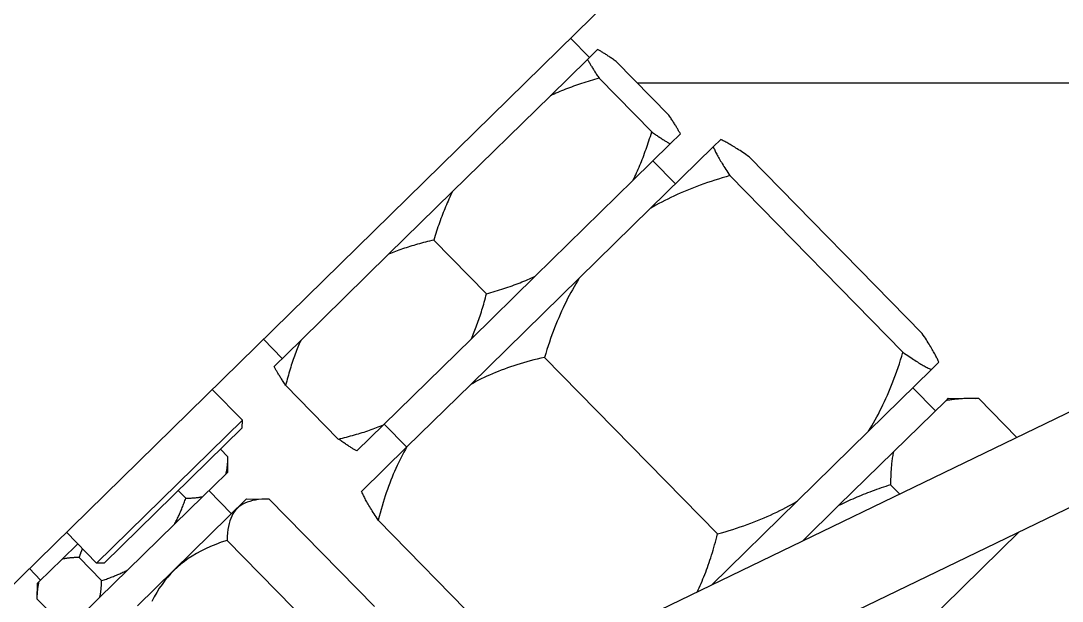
# Model space of a CAD drawing. Extents: x 475189 to 476029, y 1007718 to 1008015.
# Drawn here: x 475680.845 to 475681.364, y 1007759.567 to 1007759.856 of the extents above; entities that cross this region are included whole.
import ezdxf
from ezdxf.enums import TextEntityAlignment as Align

# ---------------------------------------------------------------- set-up
doc = ezdxf.new("R2010")
doc.units = 0
doc.header["$LTSCALE"] = 2
doc.header["$MEASUREMENT"] = 0
doc.layers.get('0').update_dxf_attribs({"linetype": 'CONTINUOUS', "lineweight": 0})
doc.layers.add('R.B', color=6, linetype='CONTINUOUS', lineweight=0)
doc.layers.add('TEXT', color=1, linetype='CONTINUOUS', lineweight=0)
doc.styles.add('ROMANS', font='ROMANS.SHX')
doc.styles.add('XT03_5', font='romans', dxfattribs={"width": 0.6, "height": 87.5})

# ---------------------------------------------------------------- blocks, each defined once
blk = doc.blocks.new('EXISTING')
at = {"color": 8, "linetype": 'Continuous', "lineweight": -3}
for p, q in [((475680.83675, 1007759.5708), (475681.13849, 1007759.86641)), ((475681.11931, 1007759.84762), (475681.12869, 1007759.83805)), ((475681.13279, 1007759.84207), (475681.12772, 1007759.8371)), ((475681.12772, 1007759.8371), (475681.10925, 1007759.819)), ((475681.16829, 1007759.8093), (475681.14203, 1007759.83611)), ((475681.15975, 1007759.80094), (475681.13349, 1007759.82774)), ((475681.15244, 1007759.82549), (475681.57168, 1007759.82549)), ((475681.10925, 1007759.819), (475681.0603, 1007759.77105)), ((475681.16899, 1007759.79498), (475681.17406, 1007759.79994)), ((475681.19415, 1007759.79711), (475681.19047, 1007759.79351)), ((475681.15052, 1007759.77688), (475681.16899, 1007759.79498)), ((475681.19047, 1007759.79351), (475681.15903, 1007759.76271)), ((475681.16039, 1007759.78655), (475681.17164, 1007759.77506)), ((475681.29465, 1007759.70043), (475681.20836, 1007759.78851)), ((475681.10157, 1007759.72893), (475681.15052, 1007759.77688)), ((475681.28507, 1007759.69105), (475681.19878, 1007759.77913)), ((475681.0603, 1007759.77105), (475681.02856, 1007759.73995)), ((475681.15903, 1007759.76271), (475681.12354, 1007759.72793)), ((475681.56309, 1007759.75537), (475681.13968, 1007759.55089)), ((475681.07733, 1007759.72019), (475681.05107, 1007759.74699)), ((475681.02856, 1007759.73995), (475680.98468, 1007759.69697)), ((475681.06983, 1007759.69783), (475681.10157, 1007759.72893)), ((475681.12354, 1007759.72793), (475681.06951, 1007759.675)), ((475681.58174, 1007759.71675), (475681.15833, 1007759.51227)), ((475680.96613, 1007759.69756), (475680.97551, 1007759.68798)), ((475681.02595, 1007759.65484), (475681.06983, 1007759.69783)), ((475680.98468, 1007759.69697), (475680.97141, 1007759.68397)), ((475681.19259, 1007759.60045), (475681.1063, 1007759.68853)), ((475681.26783, 1007759.65165), (475681.29927, 1007759.68245)), ((475681.29927, 1007759.68245), (475681.30295, 1007759.68605)), ((475680.94061, 1007759.67256), (475680.95562, 1007759.65724)), ((475680.97718, 1007759.67461), (475681.00344, 1007759.6478)), ((475681.06951, 1007759.675), (475681.03769, 1007759.64383)), ((475681.29001, 1007759.67338), (475681.30127, 1007759.66189)), ((475681.30639, 1007759.66691), (475681.2803, 1007759.64135)), ((475681.30767, 1007759.66816), (475681.30639, 1007759.66691)), ((475681.30767, 1007759.66816), (475681.32105, 1007759.66802)), ((475681.34188, 1007759.64854), (475681.32282, 1007759.66799)), ((475680.95562, 1007759.65724), (475680.88286, 1007759.58596)), ((475680.95558, 1007759.65345), (475680.95562, 1007759.65724)), ((475680.88665, 1007759.58592), (475680.95558, 1007759.65345)), ((475681.01268, 1007759.64184), (475681.02595, 1007759.65484)), ((475681.02635, 1007759.65524), (475681.03761, 1007759.64375)), ((475681.23233, 1007759.61687), (475681.26783, 1007759.65165)), ((475680.9484, 1007759.63891), (475680.94465, 1007759.64274)), ((475681.03769, 1007759.64383), (475681.0151, 1007759.6217)), ((475681.2803, 1007759.64135), (475681.25297, 1007759.61458)), ((475680.94832, 1007759.63133), (475680.9484, 1007759.63891)), ((475680.93586, 1007759.61912), (475680.94744, 1007759.63046)), ((475680.94744, 1007759.63046), (475680.94832, 1007759.63133)), ((475681.28343, 1007759.62031), (475681.27888, 1007759.62495)), ((475680.92739, 1007759.61833), (475680.92364, 1007759.62216)), ((475680.93886, 1007759.62206), (475680.95012, 1007759.61057)), ((475680.95766, 1007759.61796), (475680.90326, 1007759.56467)), ((475680.92172, 1007759.60527), (475680.93586, 1007759.61912)), ((475680.95766, 1007759.61796), (475680.96903, 1007759.61785)), ((475681.02156, 1007759.56423), (475680.96903, 1007759.61785)), ((475681.18958, 1007759.57498), (475681.23233, 1007759.61687)), ((475681.25297, 1007759.61458), (475681.2349, 1007759.59687)), ((475680.89856, 1007759.58258), (475680.92172, 1007759.60527)), ((475681.0234, 1007759.60732), (475681.09827, 1007759.53089)), ((475680.86785, 1007759.60128), (475680.88286, 1007759.58596)), ((475681.34299, 1007759.60144), (475681.14704, 1007759.40948)), ((475680.87348, 1007759.59553), (475680.86567, 1007759.58788)), ((475681.00055, 1007759.54366), (475680.94803, 1007759.59727)), ((475680.88538, 1007759.57718), (475680.87413, 1007759.58867)), ((475680.86567, 1007759.58788), (475680.85988, 1007759.58221)), ((475680.88665, 1007759.58592), (475680.88286, 1007759.58596)), ((475680.84937, 1007759.58318), (475680.855, 1007759.57743)), ((475680.85988, 1007759.58221), (475680.85409, 1007759.57653)), ((475680.88442, 1007759.56873), (475680.89856, 1007759.58258)), ((475680.8532, 1007759.57567), (475680.85313, 1007759.56809)), ((475680.85409, 1007759.57653), (475680.8532, 1007759.57567)), ((475680.86438, 1007759.5566), (475680.85313, 1007759.56809)), ((475680.87284, 1007759.55739), (475680.88442, 1007759.56873))]:
    blk.add_line(p, q, dxfattribs=at)
for points in [[(475681.14203, 1007759.83611), (475681.14156, 1007759.83643), (475681.1411, 1007759.83675), (475681.14065, 1007759.83706), (475681.14021, 1007759.83737), (475681.13977, 1007759.83766), (475681.13934, 1007759.83795), (475681.13892, 1007759.83824), (475681.1385, 1007759.83852), (475681.1381, 1007759.83879), (475681.13769, 1007759.83905), (475681.1373, 1007759.83931), (475681.13691, 1007759.83956), (475681.13653, 1007759.8398), (475681.13616, 1007759.84004), (475681.13579, 1007759.84027), (475681.13543, 1007759.8405), (475681.13508, 1007759.84072), (475681.13473, 1007759.84093), (475681.13439, 1007759.84113), (475681.13406, 1007759.84133), (475681.13373, 1007759.84153), (475681.13341, 1007759.84171), (475681.1331, 1007759.84189), (475681.13279, 1007759.84207)], [(475681.12772, 1007759.8371), (475681.12789, 1007759.83679), (475681.12807, 1007759.83647), (475681.12825, 1007759.83615), (475681.12843, 1007759.83582), (475681.12862, 1007759.83548), (475681.12882, 1007759.83514), (475681.12903, 1007759.83479), (475681.12924, 1007759.83443), (475681.12946, 1007759.83407), (475681.12968, 1007759.83369), (475681.12991, 1007759.83332), (475681.13015, 1007759.83293), (475681.13039, 1007759.83254), (475681.13064, 1007759.83214), (475681.1309, 1007759.83173), (475681.13116, 1007759.83132), (475681.13143, 1007759.8309), (475681.1317, 1007759.83047), (475681.13198, 1007759.83003), (475681.13227, 1007759.82959), (475681.13257, 1007759.82914), (475681.13287, 1007759.82868), (475681.13318, 1007759.82822), (475681.13349, 1007759.82774)], [(475681.13349, 1007759.82774), (475681.13237, 1007759.82743), (475681.13126, 1007759.82711), (475681.13016, 1007759.82678), (475681.12907, 1007759.82645), (475681.12799, 1007759.82612), (475681.12692, 1007759.82579), (475681.12586, 1007759.82544), (475681.12481, 1007759.8251), (475681.12377, 1007759.82475), (475681.12274, 1007759.8244), (475681.12172, 1007759.82404), (475681.12071, 1007759.82368), (475681.1197, 1007759.82332), (475681.11871, 1007759.82295), (475681.11773, 1007759.82257), (475681.11675, 1007759.82219), (475681.11578, 1007759.82181), (475681.11483, 1007759.82142), (475681.11388, 1007759.82103), (475681.11293, 1007759.82064), (475681.112, 1007759.82024), (475681.11108, 1007759.81983), (475681.11016, 1007759.81942), (475681.10925, 1007759.819)], [(475681.17406, 1007759.79994), (475681.17389, 1007759.80025), (475681.17372, 1007759.80057), (475681.17354, 1007759.80089), (475681.17335, 1007759.80122), (475681.17316, 1007759.80156), (475681.17296, 1007759.80191), (475681.17276, 1007759.80226), (475681.17255, 1007759.80261), (475681.17233, 1007759.80298), (475681.1721, 1007759.80335), (475681.17187, 1007759.80373), (475681.17164, 1007759.80411), (475681.17139, 1007759.80451), (475681.17114, 1007759.80491), (475681.17089, 1007759.80531), (475681.17063, 1007759.80573), (475681.17036, 1007759.80615), (475681.17008, 1007759.80657), (475681.1698, 1007759.80701), (475681.16951, 1007759.80745), (475681.16922, 1007759.8079), (475681.16892, 1007759.80836), (475681.16861, 1007759.80883), (475681.16829, 1007759.8093)], [(475681.15052, 1007759.77688), (475681.15095, 1007759.77778), (475681.15138, 1007759.77869), (475681.15181, 1007759.7796), (475681.15223, 1007759.78053), (475681.15264, 1007759.78146), (475681.15305, 1007759.7824), (475681.15346, 1007759.78335), (475681.15386, 1007759.78431), (475681.15426, 1007759.78528), (475681.15466, 1007759.78626), (475681.15505, 1007759.78724), (475681.15543, 1007759.78824), (475681.15581, 1007759.78924), (475681.15619, 1007759.79026), (475681.15656, 1007759.79128), (475681.15693, 1007759.79231), (475681.1573, 1007759.79335), (475681.15766, 1007759.79441), (475681.15802, 1007759.79547), (475681.15837, 1007759.79654), (475681.15872, 1007759.79762), (475681.15907, 1007759.79872), (475681.15942, 1007759.79982), (475681.15975, 1007759.80094)], [(475681.15975, 1007759.80094), (475681.16022, 1007759.80061), (475681.16068, 1007759.80029), (475681.16113, 1007759.79998), (475681.16158, 1007759.79968), (475681.16201, 1007759.79938), (475681.16244, 1007759.79909), (475681.16287, 1007759.79881), (475681.16328, 1007759.79853), (475681.16369, 1007759.79826), (475681.16409, 1007759.79799), (475681.16448, 1007759.79774), (475681.16487, 1007759.79749), (475681.16525, 1007759.79724), (475681.16563, 1007759.797), (475681.16599, 1007759.79677), (475681.16635, 1007759.79655), (475681.16671, 1007759.79633), (475681.16705, 1007759.79612), (475681.16739, 1007759.79591), (475681.16772, 1007759.79571), (475681.16805, 1007759.79552), (475681.16837, 1007759.79533), (475681.16868, 1007759.79515), (475681.16899, 1007759.79498)], [(475681.20836, 1007759.78851), (475681.20755, 1007759.78907), (475681.20676, 1007759.78962), (475681.20599, 1007759.79014), (475681.20524, 1007759.79065), (475681.20452, 1007759.79114), (475681.20381, 1007759.79161), (475681.20312, 1007759.79206), (475681.20245, 1007759.79249), (475681.20179, 1007759.79291), (475681.20116, 1007759.79331), (475681.20055, 1007759.79369), (475681.19995, 1007759.79405), (475681.19937, 1007759.7944), (475681.19881, 1007759.79473), (475681.19827, 1007759.79504), (475681.19774, 1007759.79534), (475681.19723, 1007759.79562), (475681.19674, 1007759.79588), (475681.19627, 1007759.79613), (475681.19581, 1007759.79636), (475681.19537, 1007759.79657), (475681.19495, 1007759.79677), (475681.19454, 1007759.79695), (475681.19415, 1007759.79711)], [(475681.19047, 1007759.79351), (475681.19063, 1007759.79311), (475681.1908, 1007759.79271), (475681.19099, 1007759.79228), (475681.19119, 1007759.79183), (475681.19141, 1007759.79137), (475681.19165, 1007759.79089), (475681.1919, 1007759.7904), (475681.19217, 1007759.78988), (475681.19245, 1007759.78935), (475681.19276, 1007759.7888), (475681.19307, 1007759.78823), (475681.19341, 1007759.78765), (475681.19376, 1007759.78704), (475681.19413, 1007759.78642), (475681.19452, 1007759.78578), (475681.19492, 1007759.78512), (475681.19534, 1007759.78444), (475681.19578, 1007759.78374), (475681.19623, 1007759.78302), (475681.19671, 1007759.78228), (475681.1972, 1007759.78153), (475681.19771, 1007759.78075), (475681.19823, 1007759.77995), (475681.19878, 1007759.77913)], [(475681.19878, 1007759.77913), (475681.19683, 1007759.77857), (475681.19491, 1007759.77801), (475681.19302, 1007759.77744), (475681.19116, 1007759.77685), (475681.18933, 1007759.77626), (475681.18752, 1007759.77565), (475681.18574, 1007759.77504), (475681.18399, 1007759.77441), (475681.18226, 1007759.77377), (475681.18055, 1007759.77312), (475681.17887, 1007759.77246), (475681.17722, 1007759.77178), (475681.17558, 1007759.7711), (475681.17397, 1007759.7704), (475681.17238, 1007759.76969), (475681.17082, 1007759.76897), (475681.16927, 1007759.76823), (475681.16775, 1007759.76748), (475681.16625, 1007759.76672), (475681.16477, 1007759.76595), (475681.1633, 1007759.76516), (475681.16186, 1007759.76436), (475681.16044, 1007759.76354), (475681.15903, 1007759.76271)], [(475681.0603, 1007759.77105), (475681.05987, 1007759.77015), (475681.05944, 1007759.76924), (475681.05902, 1007759.76833), (475681.0586, 1007759.7674), (475681.05818, 1007759.76647), (475681.05777, 1007759.76553), (475681.05736, 1007759.76458), (475681.05696, 1007759.76362), (475681.05656, 1007759.76265), (475681.05617, 1007759.76168), (475681.05578, 1007759.76069), (475681.05539, 1007759.75969), (475681.05501, 1007759.75869), (475681.05463, 1007759.75768), (475681.05426, 1007759.75665), (475681.05389, 1007759.75562), (475681.05352, 1007759.75458), (475681.05316, 1007759.75353), (475681.0528, 1007759.75246), (475681.05245, 1007759.75139), (475681.0521, 1007759.75031), (475681.05175, 1007759.74921), (475681.05141, 1007759.74811), (475681.05107, 1007759.74699)], [(475681.05107, 1007759.74699), (475681.05002, 1007759.74675), (475681.04899, 1007759.74651), (475681.04796, 1007759.74625), (475681.04695, 1007759.746), (475681.04594, 1007759.74574), (475681.04494, 1007759.74548), (475681.04396, 1007759.74521), (475681.04298, 1007759.74494), (475681.04201, 1007759.74466), (475681.04106, 1007759.74438), (475681.04011, 1007759.74409), (475681.03917, 1007759.7438), (475681.03824, 1007759.74351), (475681.03731, 1007759.74321), (475681.0364, 1007759.7429), (475681.0355, 1007759.74259), (475681.0346, 1007759.74228), (475681.03371, 1007759.74196), (475681.03283, 1007759.74164), (475681.03196, 1007759.74131), (475681.0311, 1007759.74098), (475681.03024, 1007759.74064), (475681.0294, 1007759.7403), (475681.02856, 1007759.73995)], [(475681.07733, 1007759.72019), (475681.07845, 1007759.7205), (475681.07956, 1007759.72082), (475681.08066, 1007759.72115), (475681.08175, 1007759.72148), (475681.08283, 1007759.72181), (475681.0839, 1007759.72215), (475681.08496, 1007759.72249), (475681.08601, 1007759.72283), (475681.08705, 1007759.72318), (475681.08808, 1007759.72353), (475681.0891, 1007759.72389), (475681.09012, 1007759.72425), (475681.09112, 1007759.72462), (475681.09211, 1007759.72498), (475681.0931, 1007759.72536), (475681.09407, 1007759.72574), (475681.09504, 1007759.72612), (475681.096, 1007759.72651), (475681.09695, 1007759.7269), (475681.09789, 1007759.7273), (475681.09882, 1007759.7277), (475681.09975, 1007759.7281), (475681.10066, 1007759.72851), (475681.10157, 1007759.72893)], [(475681.12354, 1007759.72793), (475681.12267, 1007759.72654), (475681.12183, 1007759.72514), (475681.121, 1007759.72371), (475681.12018, 1007759.72227), (475681.11937, 1007759.7208), (475681.11858, 1007759.71931), (475681.1178, 1007759.71781), (475681.11703, 1007759.71628), (475681.11628, 1007759.71473), (475681.11554, 1007759.71315), (475681.11481, 1007759.71156), (475681.11409, 1007759.70994), (475681.11338, 1007759.7083), (475681.11268, 1007759.70663), (475681.112, 1007759.70494), (475681.11132, 1007759.70322), (475681.11066, 1007759.70148), (475681.11001, 1007759.69971), (475681.10936, 1007759.69792), (475681.10873, 1007759.6961), (475681.10811, 1007759.69425), (475681.1075, 1007759.69237), (475681.10689, 1007759.69047), (475681.1063, 1007759.68853)], [(475681.06983, 1007759.69783), (475681.07019, 1007759.69866), (475681.07055, 1007759.6995), (475681.07091, 1007759.70035), (475681.07126, 1007759.7012), (475681.0716, 1007759.70207), (475681.07194, 1007759.70294), (475681.07228, 1007759.70382), (475681.07261, 1007759.70471), (475681.07294, 1007759.70561), (475681.07326, 1007759.70652), (475681.07358, 1007759.70743), (475681.07389, 1007759.70836), (475681.0742, 1007759.70929), (475681.07451, 1007759.71023), (475681.07481, 1007759.71118), (475681.0751, 1007759.71215), (475681.0754, 1007759.71312), (475681.07568, 1007759.7141), (475681.07597, 1007759.71509), (475681.07625, 1007759.71609), (475681.07653, 1007759.7171), (475681.0768, 1007759.71812), (475681.07707, 1007759.71915), (475681.07733, 1007759.72019)], [(475681.30295, 1007759.68605), (475681.30279, 1007759.68644), (475681.30262, 1007759.68685), (475681.30244, 1007759.68728), (475681.30223, 1007759.68773), (475681.30201, 1007759.68819), (475681.30178, 1007759.68867), (475681.30152, 1007759.68916), (475681.30126, 1007759.68968), (475681.30097, 1007759.69021), (475681.30067, 1007759.69076), (475681.30035, 1007759.69133), (475681.30001, 1007759.69191), (475681.29966, 1007759.69252), (475681.29929, 1007759.69314), (475681.29891, 1007759.69378), (475681.2985, 1007759.69444), (475681.29808, 1007759.69512), (475681.29765, 1007759.69582), (475681.29719, 1007759.69654), (475681.29672, 1007759.69728), (475681.29623, 1007759.69803), (475681.29572, 1007759.69881), (475681.29519, 1007759.69961), (475681.29465, 1007759.70043)], [(475680.98468, 1007759.69697), (475680.98432, 1007759.69614), (475680.98396, 1007759.6953), (475680.9836, 1007759.69445), (475680.98325, 1007759.69359), (475680.98291, 1007759.69273), (475680.98257, 1007759.69186), (475680.98223, 1007759.69098), (475680.9819, 1007759.69009), (475680.98157, 1007759.68919), (475680.98125, 1007759.68828), (475680.98093, 1007759.68737), (475680.98062, 1007759.68644), (475680.98031, 1007759.68551), (475680.98, 1007759.68456), (475680.9797, 1007759.68361), (475680.9794, 1007759.68265), (475680.97911, 1007759.68168), (475680.97882, 1007759.6807), (475680.97854, 1007759.67971), (475680.97826, 1007759.67871), (475680.97798, 1007759.6777), (475680.97771, 1007759.67668), (475680.97744, 1007759.67565), (475680.97718, 1007759.67461)], [(475681.1063, 1007759.68853), (475681.10449, 1007759.68811), (475681.1027, 1007759.68767), (475681.10094, 1007759.68722), (475681.09921, 1007759.68677), (475681.0975, 1007759.6863), (475681.09582, 1007759.68582), (475681.09417, 1007759.68532), (475681.09254, 1007759.68482), (475681.09093, 1007759.6843), (475681.08935, 1007759.68377), (475681.08779, 1007759.68323), (475681.08626, 1007759.68268), (475681.08475, 1007759.68211), (475681.08326, 1007759.68153), (475681.08179, 1007759.68094), (475681.08035, 1007759.68033), (475681.07892, 1007759.67972), (475681.07752, 1007759.67909), (475681.07613, 1007759.67844), (475681.07477, 1007759.67778), (475681.07343, 1007759.67711), (475681.0721, 1007759.67642), (475681.0708, 1007759.67572), (475681.06951, 1007759.675)], [(475681.26783, 1007759.65165), (475681.26869, 1007759.65304), (475681.26954, 1007759.65444), (475681.27037, 1007759.65587), (475681.27119, 1007759.65731), (475681.272, 1007759.65878), (475681.27279, 1007759.66027), (475681.27357, 1007759.66177), (475681.27434, 1007759.6633), (475681.27509, 1007759.66485), (475681.27583, 1007759.66643), (475681.27656, 1007759.66802), (475681.27728, 1007759.66964), (475681.27799, 1007759.67128), (475681.27869, 1007759.67295), (475681.27937, 1007759.67464), (475681.28005, 1007759.67636), (475681.28071, 1007759.6781), (475681.28136, 1007759.67987), (475681.282, 1007759.68166), (475681.28264, 1007759.68348), (475681.28326, 1007759.68533), (475681.28387, 1007759.68721), (475681.28447, 1007759.68911), (475681.28507, 1007759.69105)], [(475681.28507, 1007759.69105), (475681.28588, 1007759.69049), (475681.28666, 1007759.68994), (475681.28743, 1007759.68942), (475681.28818, 1007759.68891), (475681.28891, 1007759.68842), (475681.28962, 1007759.68795), (475681.29031, 1007759.6875), (475681.29098, 1007759.68707), (475681.29163, 1007759.68665), (475681.29226, 1007759.68625), (475681.29288, 1007759.68587), (475681.29348, 1007759.68551), (475681.29405, 1007759.68516), (475681.29462, 1007759.68483), (475681.29516, 1007759.68451), (475681.29568, 1007759.68422), (475681.29619, 1007759.68394), (475681.29668, 1007759.68368), (475681.29716, 1007759.68343), (475681.29761, 1007759.6832), (475681.29805, 1007759.68299), (475681.29848, 1007759.68279), (475681.29888, 1007759.68261), (475681.29927, 1007759.68245)], [(475680.97718, 1007759.67461), (475680.97686, 1007759.67508), (475680.97656, 1007759.67555), (475680.97625, 1007759.67601), (475680.97596, 1007759.67646), (475680.97567, 1007759.6769), (475680.97539, 1007759.67733), (475680.97511, 1007759.67776), (475680.97484, 1007759.67818), (475680.97458, 1007759.6786), (475680.97433, 1007759.679), (475680.97408, 1007759.6794), (475680.97383, 1007759.6798), (475680.9736, 1007759.68018), (475680.97337, 1007759.68056), (475680.97314, 1007759.68093), (475680.97293, 1007759.6813), (475680.97271, 1007759.68165), (475680.97251, 1007759.682), (475680.97231, 1007759.68235), (475680.97212, 1007759.68268), (475680.97193, 1007759.68302), (475680.97175, 1007759.68334), (475680.97158, 1007759.68366), (475680.97141, 1007759.68397)], [(475681.32282, 1007759.66799), (475681.32204, 1007759.66801), (475681.32127, 1007759.66802), (475681.3205, 1007759.66803), (475681.31975, 1007759.66803), (475681.31901, 1007759.66803), (475681.31827, 1007759.66802), (475681.31754, 1007759.668), (475681.31682, 1007759.66798), (475681.31611, 1007759.66795), (475681.31541, 1007759.66792), (475681.31471, 1007759.66789), (475681.31403, 1007759.66784), (475681.31335, 1007759.6678), (475681.31268, 1007759.66774), (475681.31202, 1007759.66768), (475681.31136, 1007759.66762), (475681.31071, 1007759.66755), (475681.31007, 1007759.66748), (475681.30944, 1007759.6674), (475681.30882, 1007759.66731), (475681.3082, 1007759.66722), (475681.30759, 1007759.66712), (475681.30699, 1007759.66702), (475681.30639, 1007759.66691)], [(475681.00344, 1007759.6478), (475681.00449, 1007759.64804), (475681.00552, 1007759.64829), (475681.00655, 1007759.64854), (475681.00756, 1007759.6488), (475681.00857, 1007759.64906), (475681.00956, 1007759.64932), (475681.01055, 1007759.64959), (475681.01153, 1007759.64986), (475681.01249, 1007759.65014), (475681.01345, 1007759.65042), (475681.0144, 1007759.65071), (475681.01534, 1007759.651), (475681.01627, 1007759.65129), (475681.01719, 1007759.65159), (475681.01811, 1007759.65189), (475681.01901, 1007759.6522), (475681.01991, 1007759.65252), (475681.02079, 1007759.65283), (475681.02167, 1007759.65316), (475681.02255, 1007759.65348), (475681.02341, 1007759.65382), (475681.02426, 1007759.65415), (475681.02511, 1007759.6545), (475681.02595, 1007759.65484)], [(475681.01268, 1007759.64184), (475681.01237, 1007759.64202), (475681.01206, 1007759.6422), (475681.01174, 1007759.64238), (475681.01141, 1007759.64258), (475681.01108, 1007759.64278), (475681.01074, 1007759.64298), (475681.01039, 1007759.64319), (475681.01004, 1007759.64341), (475681.00968, 1007759.64364), (475681.00931, 1007759.64387), (475681.00894, 1007759.64411), (475681.00856, 1007759.64435), (475681.00817, 1007759.6446), (475681.00778, 1007759.64486), (475681.00738, 1007759.64512), (475681.00697, 1007759.64539), (475681.00655, 1007759.64567), (475681.00613, 1007759.64596), (475681.0057, 1007759.64625), (475681.00526, 1007759.64654), (475681.00482, 1007759.64685), (475681.00437, 1007759.64716), (475681.00391, 1007759.64748), (475681.00344, 1007759.6478)], [(475681.03769, 1007759.64383), (475681.03694, 1007759.64255), (475681.03621, 1007759.64126), (475681.0355, 1007759.63995), (475681.0348, 1007759.63862), (475681.03411, 1007759.63727), (475681.03344, 1007759.6359), (475681.03278, 1007759.63451), (475681.03213, 1007759.6331), (475681.0315, 1007759.63167), (475681.03087, 1007759.63021), (475681.03026, 1007759.62874), (475681.02967, 1007759.62724), (475681.02908, 1007759.62571), (475681.02851, 1007759.62417), (475681.02795, 1007759.6226), (475681.0274, 1007759.621), (475681.02686, 1007759.61939), (475681.02633, 1007759.61774), (475681.02582, 1007759.61607), (475681.02531, 1007759.61438), (475681.02482, 1007759.61265), (475681.02434, 1007759.6109), (475681.02386, 1007759.60913), (475681.0234, 1007759.60732)], [(475681.2803, 1007759.64135), (475681.28018, 1007759.64076), (475681.28007, 1007759.64016), (475681.27996, 1007759.63955), (475681.27985, 1007759.63893), (475681.27975, 1007759.63831), (475681.27966, 1007759.63768), (475681.27957, 1007759.63704), (475681.27949, 1007759.6364), (475681.27941, 1007759.63574), (475681.27934, 1007759.63508), (475681.27927, 1007759.63441), (475681.27921, 1007759.63374), (475681.27915, 1007759.63305), (475681.2791, 1007759.63236), (475681.27906, 1007759.63165), (475681.27902, 1007759.63094), (475681.27898, 1007759.63023), (475681.27895, 1007759.6295), (475681.27893, 1007759.62876), (475681.27891, 1007759.62802), (475681.27889, 1007759.62726), (475681.27888, 1007759.6265), (475681.27888, 1007759.62573), (475681.27888, 1007759.62495)], [(475680.94744, 1007759.63046), (475680.94751, 1007759.63076), (475680.94758, 1007759.63107), (475680.94765, 1007759.63138), (475680.94772, 1007759.63169), (475680.94778, 1007759.63201), (475680.94784, 1007759.63233), (475680.9479, 1007759.63266), (475680.94795, 1007759.63299), (475680.948, 1007759.63332), (475680.94805, 1007759.63366), (475680.94809, 1007759.634), (475680.94813, 1007759.63435), (475680.94817, 1007759.63471), (475680.94821, 1007759.63506), (475680.94824, 1007759.63543), (475680.94827, 1007759.63579), (475680.9483, 1007759.63616), (475680.94832, 1007759.63654), (475680.94834, 1007759.63692), (475680.94836, 1007759.63731), (475680.94837, 1007759.6377), (475680.94838, 1007759.6381), (475680.94839, 1007759.6385), (475680.9484, 1007759.63891)], [(475681.27888, 1007759.62495), (475681.27769, 1007759.62456), (475681.2765, 1007759.62417), (475681.27533, 1007759.62378), (475681.27417, 1007759.62338), (475681.27302, 1007759.62297), (475681.27188, 1007759.62257), (475681.27075, 1007759.62216), (475681.26963, 1007759.62175), (475681.26852, 1007759.62133), (475681.26742, 1007759.62091), (475681.26633, 1007759.62048), (475681.26524, 1007759.62005), (475681.26417, 1007759.61962), (475681.26311, 1007759.61918), (475681.26206, 1007759.61874), (475681.26101, 1007759.6183), (475681.25998, 1007759.61785), (475681.25895, 1007759.61739), (475681.25793, 1007759.61693), (475681.25692, 1007759.61647), (475681.25592, 1007759.616), (475681.25493, 1007759.61553), (475681.25395, 1007759.61506), (475681.25297, 1007759.61458)], [(475681.0234, 1007759.60732), (475681.02286, 1007759.60814), (475681.02233, 1007759.60894), (475681.02182, 1007759.60972), (475681.02133, 1007759.61047), (475681.02086, 1007759.61121), (475681.0204, 1007759.61193), (475681.01996, 1007759.61263), (475681.01954, 1007759.61331), (475681.01914, 1007759.61397), (475681.01875, 1007759.61461), (475681.01839, 1007759.61523), (475681.01803, 1007759.61584), (475681.0177, 1007759.61642), (475681.01738, 1007759.61699), (475681.01708, 1007759.61754), (475681.01679, 1007759.61807), (475681.01652, 1007759.61859), (475681.01627, 1007759.61908), (475681.01603, 1007759.61956), (475681.01581, 1007759.62002), (475681.01561, 1007759.62047), (475681.01542, 1007759.6209), (475681.01525, 1007759.62131), (475681.0151, 1007759.6217)], [(475680.92172, 1007759.60527), (475680.92198, 1007759.60575), (475680.92225, 1007759.60624), (475680.9225, 1007759.60674), (475680.92276, 1007759.60724), (475680.92301, 1007759.60774), (475680.92326, 1007759.60825), (475680.92351, 1007759.60877), (475680.92376, 1007759.60928), (475680.924, 1007759.60981), (475680.92424, 1007759.61034), (475680.92448, 1007759.61087), (475680.92472, 1007759.61141), (475680.92495, 1007759.61196), (475680.92518, 1007759.61251), (475680.92541, 1007759.61306), (475680.92564, 1007759.61363), (475680.92587, 1007759.61419), (475680.92609, 1007759.61477), (475680.92631, 1007759.61534), (475680.92653, 1007759.61593), (475680.92675, 1007759.61652), (475680.92697, 1007759.61712), (475680.92718, 1007759.61772), (475680.92739, 1007759.61833)], [(475680.92739, 1007759.61833), (475680.9278, 1007759.61833), (475680.9282, 1007759.61833), (475680.9286, 1007759.61833), (475680.92899, 1007759.61834), (475680.92938, 1007759.61835), (475680.92976, 1007759.61836), (475680.93014, 1007759.61838), (475680.93051, 1007759.6184), (475680.93088, 1007759.61842), (475680.93124, 1007759.61844), (475680.9316, 1007759.61847), (475680.93195, 1007759.6185), (475680.9323, 1007759.61854), (475680.93265, 1007759.61857), (475680.93299, 1007759.61861), (475680.93332, 1007759.61866), (475680.93366, 1007759.6187), (475680.93398, 1007759.61875), (475680.93431, 1007759.61881), (475680.93462, 1007759.61886), (475680.93494, 1007759.61892), (475680.93525, 1007759.61898), (475680.93556, 1007759.61905), (475680.93586, 1007759.61912)], [(475680.96903, 1007759.61785), (475680.9671, 1007759.61783), (475680.96531, 1007759.61774), (475680.96364, 1007759.61759), (475680.96208, 1007759.61736), (475680.96063, 1007759.61707), (475680.95928, 1007759.61672), (475680.95803, 1007759.6163), (475680.95687, 1007759.61581), (475680.95579, 1007759.61526), (475680.95479, 1007759.61463), (475680.95386, 1007759.61395), (475680.95302, 1007759.61319), (475680.95224, 1007759.61235), (475680.95153, 1007759.61145), (475680.95089, 1007759.61046), (475680.95031, 1007759.60939), (475680.9498, 1007759.60824), (475680.94936, 1007759.60699), (475680.94897, 1007759.60565), (475680.94865, 1007759.60421), (475680.9484, 1007759.60266), (475680.94821, 1007759.60099), (475680.94808, 1007759.5992), (475680.94803, 1007759.59727)], [(475681.19259, 1007759.60045), (475681.19454, 1007759.601), (475681.19645, 1007759.60157), (475681.19834, 1007759.60214), (475681.20021, 1007759.60273), (475681.20204, 1007759.60332), (475681.20385, 1007759.60393), (475681.20563, 1007759.60454), (475681.20738, 1007759.60517), (475681.20911, 1007759.60581), (475681.21082, 1007759.60646), (475681.2125, 1007759.60712), (475681.21415, 1007759.6078), (475681.21579, 1007759.60848), (475681.2174, 1007759.60918), (475681.21898, 1007759.60989), (475681.22055, 1007759.61061), (475681.22209, 1007759.61135), (475681.22362, 1007759.6121), (475681.22512, 1007759.61286), (475681.2266, 1007759.61363), (475681.22806, 1007759.61442), (475681.22951, 1007759.61522), (475681.23093, 1007759.61604), (475681.23233, 1007759.61687)], [(475681.18238, 1007759.57151), (475681.18289, 1007759.57256), (475681.18338, 1007759.57363), (475681.18388, 1007759.5747), (475681.18436, 1007759.57579), (475681.18484, 1007759.57689), (475681.18531, 1007759.57801), (475681.18577, 1007759.57913), (475681.18622, 1007759.58027), (475681.18667, 1007759.58143), (475681.18711, 1007759.58259), (475681.18754, 1007759.58377), (475681.18797, 1007759.58497), (475681.18839, 1007759.58617), (475681.18881, 1007759.5874), (475681.18921, 1007759.58863), (475681.18961, 1007759.58988), (475681.19001, 1007759.59115), (475681.1904, 1007759.59243), (475681.19078, 1007759.59373), (475681.19115, 1007759.59504), (475681.19152, 1007759.59637), (475681.19188, 1007759.59771), (475681.19224, 1007759.59907), (475681.19259, 1007759.60045)], [(475680.94803, 1007759.59727), (475680.94511, 1007759.59628), (475680.94235, 1007759.59525), (475680.93975, 1007759.59419), (475680.93729, 1007759.59307), (475680.93495, 1007759.59192), (475680.93274, 1007759.59071), (475680.93064, 1007759.58946), (475680.92863, 1007759.58815), (475680.92673, 1007759.58679), (475680.92491, 1007759.58536), (475680.92317, 1007759.58388), (475680.92151, 1007759.58232), (475680.91992, 1007759.58069), (475680.9184, 1007759.57898), (475680.91693, 1007759.5772), (475680.91553, 1007759.57532), (475680.91418, 1007759.57334), (475680.91289, 1007759.57127), (475680.91164, 1007759.56908), (475680.91043, 1007759.56677)], [(475680.87413, 1007759.58867), (475680.87372, 1007759.58867), (475680.87332, 1007759.58867), (475680.87292, 1007759.58866), (475680.87253, 1007759.58866), (475680.87214, 1007759.58865), (475680.87176, 1007759.58864), (475680.87138, 1007759.58862), (475680.87101, 1007759.5886), (475680.87064, 1007759.58858), (475680.87028, 1007759.58855), (475680.86992, 1007759.58853), (475680.86957, 1007759.58849), (475680.86922, 1007759.58846), (475680.86888, 1007759.58842), (475680.86854, 1007759.58838), (475680.8682, 1007759.58834), (475680.86787, 1007759.58829), (475680.86754, 1007759.58824), (475680.86722, 1007759.58819), (475680.8669, 1007759.58813), (475680.86658, 1007759.58808), (475680.86627, 1007759.58801), (475680.86597, 1007759.58795), (475680.86567, 1007759.58788)], [(475680.8758, 1007759.59317), (475680.87573, 1007759.59299), (475680.87566, 1007759.5928), (475680.87558, 1007759.59262), (475680.87551, 1007759.59244), (475680.87544, 1007759.59226), (475680.87537, 1007759.59207), (475680.8753, 1007759.59189), (475680.87523, 1007759.59171), (475680.87516, 1007759.59152), (475680.87509, 1007759.59133), (475680.87502, 1007759.59115), (475680.87495, 1007759.59096), (475680.87488, 1007759.59077), (475680.87481, 1007759.59058), (475680.87474, 1007759.59039), (475680.87467, 1007759.59021), (475680.87461, 1007759.59002), (475680.87454, 1007759.58982), (475680.87447, 1007759.58963), (475680.8744, 1007759.58944), (475680.87433, 1007759.58925), (475680.87426, 1007759.58905), (475680.8742, 1007759.58886), (475680.87413, 1007759.58867)], [(475680.88538, 1007759.57718), (475680.886, 1007759.57738), (475680.88661, 1007759.57758), (475680.88721, 1007759.57778), (475680.8878, 1007759.57799), (475680.88839, 1007759.5782), (475680.88898, 1007759.57841), (475680.88955, 1007759.57862), (475680.89013, 1007759.57883), (475680.89069, 1007759.57905), (475680.89125, 1007759.57927), (475680.89181, 1007759.57949), (475680.89236, 1007759.57971), (475680.8929, 1007759.57994), (475680.89344, 1007759.58016), (475680.89398, 1007759.58039), (475680.8945, 1007759.58063), (475680.89503, 1007759.58086), (475680.89555, 1007759.5811), (475680.89606, 1007759.58134), (475680.89657, 1007759.58158), (475680.89707, 1007759.58183), (475680.89757, 1007759.58208), (475680.89807, 1007759.58233), (475680.89856, 1007759.58258)], [(475680.85409, 1007759.57653), (475680.85401, 1007759.57623), (475680.85394, 1007759.57593), (475680.85387, 1007759.57562), (475680.85381, 1007759.57531), (475680.85374, 1007759.57499), (475680.85368, 1007759.57467), (475680.85363, 1007759.57434), (475680.85357, 1007759.57401), (475680.85352, 1007759.57368), (475680.85348, 1007759.57334), (475680.85343, 1007759.57299), (475680.85339, 1007759.57264), (475680.85335, 1007759.57229), (475680.85332, 1007759.57193), (475680.85328, 1007759.57157), (475680.85325, 1007759.5712), (475680.85323, 1007759.57083), (475680.8532, 1007759.57046), (475680.85318, 1007759.57007), (475680.85317, 1007759.56969), (475680.85315, 1007759.56929), (475680.85314, 1007759.5689), (475680.85313, 1007759.5685), (475680.85313, 1007759.56809)], [(475680.88442, 1007759.56873), (475680.8845, 1007759.56903), (475680.88457, 1007759.56934), (475680.88464, 1007759.56965), (475680.88471, 1007759.56996), (475680.88477, 1007759.57028), (475680.88483, 1007759.5706), (475680.88488, 1007759.57092), (475680.88494, 1007759.57125), (475680.88499, 1007759.57159), (475680.88503, 1007759.57193), (475680.88508, 1007759.57227), (475680.88512, 1007759.57262), (475680.88516, 1007759.57297), (475680.88519, 1007759.57333), (475680.88523, 1007759.57369), (475680.88526, 1007759.57406), (475680.88528, 1007759.57443), (475680.88531, 1007759.57481), (475680.88533, 1007759.57519), (475680.88534, 1007759.57558), (475680.88536, 1007759.57597), (475680.88537, 1007759.57637), (475680.88538, 1007759.57677), (475680.88538, 1007759.57718)]]:
    blk.add_lwpolyline(points, dxfattribs=at)
at = {"color": 8, "linetype": 'ByBlock', "style": 'ROMANS'}
for tag, height, width, p in [('DIRECTION', 0.5361, 0.85, (475672.39383, 1007828.23912)), ('DN', 1.0722, 0.708333, (475752.55163, 1007802.2382))]:
    blk.add_attdef(tag, text='', height=height, dxfattribs=dict(at, width=width)).set_placement(p, align=Align.MIDDLE_RIGHT)
at = {"color": 8, "style": 'XT03_5', "text_generation_flag": 4, "width": 0.6, "flags": 9}
for p, rotation in [((475706.5948, 1007775.57629), 270), ((475708.8166, 1007766.10338), 90)]:
    blk.add_attdef('KEYWORD', p, '', height=0.03753, rotation=rotation, dxfattribs=at)
at = {"color": 8, "style": 'XT03_5', "width": 0.6, "flags": 9}
for p, rotation in [((475708.8166, 1007775.57629), 270), ((475706.5948, 1007766.10338), 90)]:
    blk.add_attdef('KEYWORD', p, '', height=0.03753, rotation=rotation, dxfattribs=at)
at = {"layer": 'TEXT', "color": 8, "style": 'ROMANS', "width": 0.85, "flags": 8}
blk.add_attdef('WTD', text='', height=1.0722, rotation=180, dxfattribs=at).set_placement((475705.17321, 1007794.20007), align=Align.MIDDLE_CENTER)
blk.add_attdef('WTD', text='', height=1.0722, dxfattribs=at).set_placement((475731.40026, 1007752.46226), align=Align.MIDDLE_CENTER)

msp = doc.modelspace()

# ---------------------------------------------------------------- block references
at = {"layer": 'R.B'}
msp.add_blockref('EXISTING', (0, 0), dxfattribs=at)

doc.saveas('drawing.dxf')
